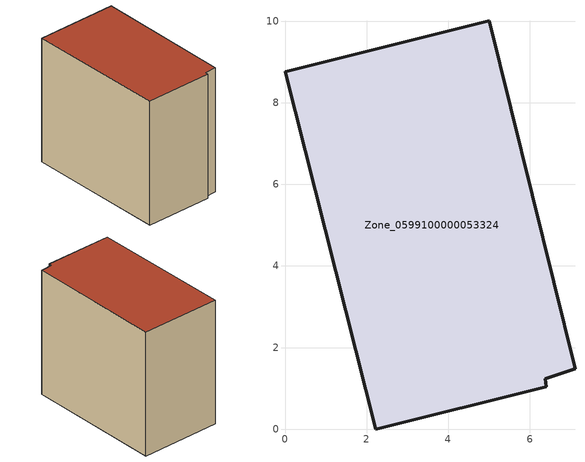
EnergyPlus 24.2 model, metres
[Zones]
Zone_0599100000053324
 floor ground (C_G): 2.23,0 0,8.76 5.01,10.01 7.11,1.48 6.38,1.24 6.41,1.04 z0
 wall outside (C_F): 0,8.76 2.23,0 6.41,1.04 6.38,1.24 7.11,1.48 5.01,10.01 0,8.76 z0:8.12
 roof outside (C_R): 7.11,1.48 5.01,10.01 0,8.76 2.23,0 6.41,1.04 6.38,1.24 z8.12
[BUILDING]
Pand.0599100000053324: North Axis=0; Terrain=City; Loads Convergence Tolerance Value=0.04; Temperature Convergence Tolerance Value=0.4; Solar Distribution=FullExterior; Maximum Number of Warmup Days=25; Minimum Number of Warmup Days=1
[Site:Location]
Rotterdam.The.Hague.AP_ZH_NLD Design_Conditions: Latitude=51.96; Longitude=4.45; Time Zone=1; Elevation=-4.5
[SITE:GROUNDTEMPERATURE:BUILDINGSURFACE]
18, 18, 18, 18, 18, 18, 18, 18, 18, 18, 18, 18
[MATERIAL] Thermal Absorptance=0.9; Solar Absorptance=0.7; Visible Absorptance=0.7
Name | Roughness | Thickness | Conductivity | Density | Specific Heat
G.TI.1975-1991 | MediumSmooth | 0.15 | 0.288461 | 540 | 1210
F.TI.1975-1991 | Rough | 0.3 | 0.230769 | 1920 | 840
R.TI.1975-1991 | MediumRough | 0.2 | 0.153846 | 1500 | 1000
[CONSTRUCTION]
C_G: G.TI.1975-1991
C_F: F.TI.1975-1991
C_R: R.TI.1975-1991
[ZONE]
Zone_0599100000053324: Type=1; Multiplier=1; Ceiling Height=Autocalculate; Volume=Autocalculate; Floor Area=autocalculate; Part of Total Floor Area=Yes
[ZONEINFILTRATION:DESIGNFLOWRATE]
Infil_Zone_0599100000053324: Zone or ZoneList or Space or SpaceList=Zone_0599100000053324; Schedule=AlwaysOn; Design Flow Rate Calculation Method=Flow/Area; Flow Rate per Floor Area=0.003; Constant Term Coefficient=1; Temperature Term Coefficient=0; Velocity Term Coefficient=0; Velocity Squared Term Coefficient=0
[HVACTEMPLATE:ZONE:IDEALLOADSAIRSYSTEM]
Zone_0599100000053324: Maximum Heating Supply Air Temperature=50; Minimum Cooling Supply Air Temperature=13; Maximum Heating Supply Air Humidity Ratio=0.0156; Minimum Cooling Supply Air Humidity Ratio=0.0077; Heating Limit=NoLimit; Cooling Limit=NoLimit; Dehumidification Control Type=ConstantSensibleHeatRatio; Cooling Sensible Heat Ratio=0.7; Dehumidification Setpoint=60; Humidification Control Type=None; Humidification Setpoint=30; Outdoor Air Method=None; Outdoor Air Flow Rate per Person=0.00944; Outdoor Air Flow Rate per Zone Floor Area=0; Outdoor Air Flow Rate per Zone=0; Demand Controlled Ventilation Type=None; Outdoor Air Economizer Type=NoEconomizer; Heat Recovery Type=None; Sensible Heat Recovery Effectiveness=0.7; Latent Heat Recovery Effectiveness=0.65
[ZONECONTROL:THERMOSTAT]
ThermostatControl_Zone_0599100000053324: Zone or ZoneList=Zone_0599100000053324; Control Type Schedule=DualSetpointControlType; Control 1=Thermostat_Zone_0599100000053324; Temperature Difference Between Cutout And Setpoint=0
[THERMOSTATSETPOINT:DUALSETPOINT]
Thermostat_Zone_0599100000053324: Heating Setpoint Temperature Schedule=HeatingSetpoint_Zone_0599100000053324; Cooling Setpoint Temperature Schedule=CoolingSetpoint_Zone_0599100000053324
[SCHEDULE:COMPACT]
HeatingSetpoint_Zone_0599100000053324: Through: 12/31, For: AllDays, Until: 24:00, 21
CoolingSetpoint_Zone_0599100000053324: Through: 12/31, For: AllDays, Until: 24:00, 24
DualSetpointControlType: Through: 12/31, For: AllDays, Until: 24:00, 4
AlwaysOn: Through: 12/31, For: AllDays, Until: 24:00, 1
